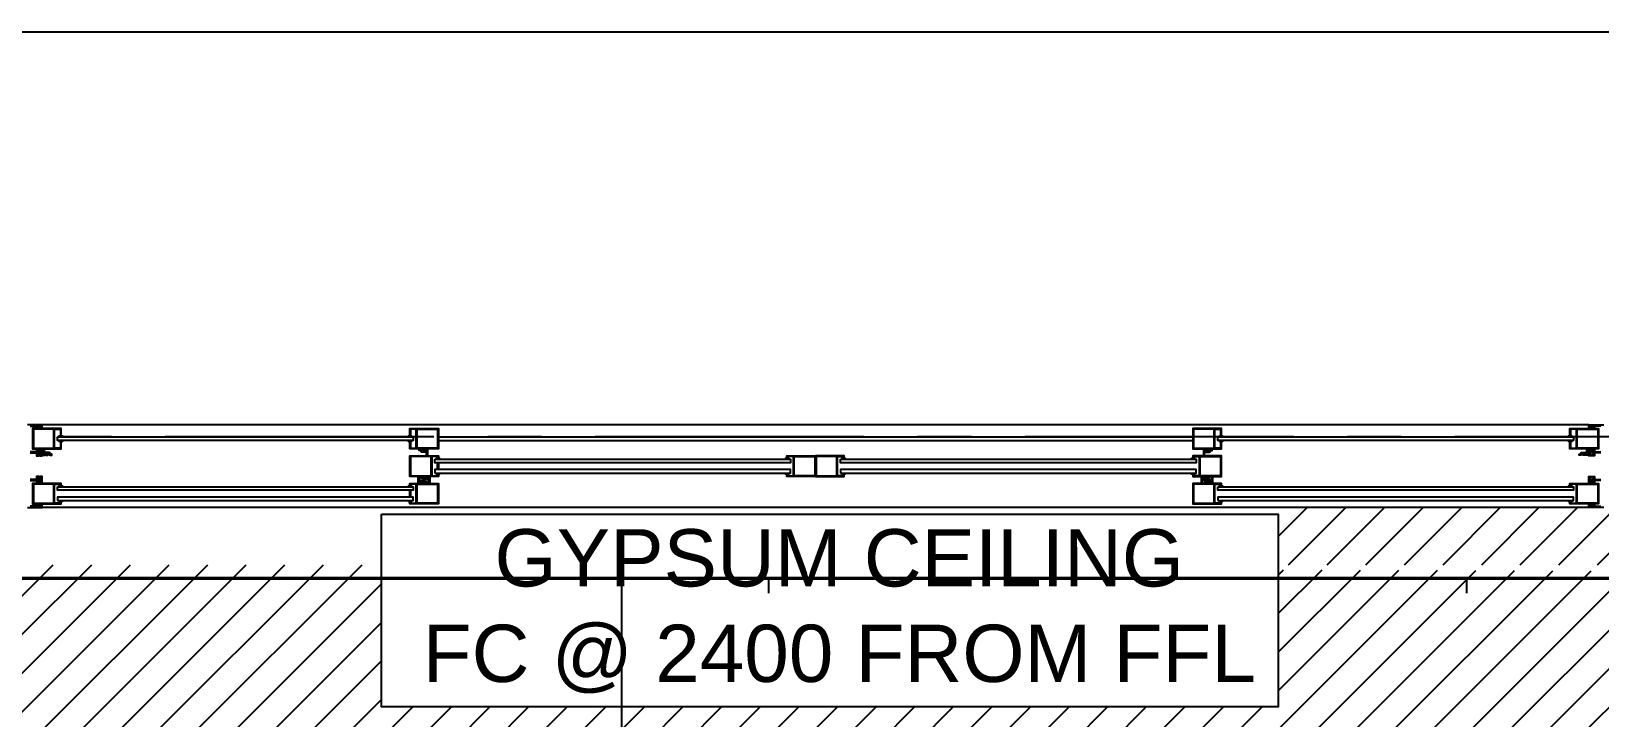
# Model space of a CAD drawing. Header units: millimetres. Extents: x -661525 to 498941, y 282148 to 1359693.
# Drawn here: x -323994 to -321258, y 453536 to 454734 of the extents above; entities that cross this region are included whole.
import ezdxf

# ---------------------------------------------------------------- set-up
doc = ezdxf.new("R2010")
doc.units = ezdxf.units.MM
doc.header["$LTSCALE"] = 2.5
doc.linetypes.add('CENTER', pattern=[2, 1.25, -0.25, 0.25, -0.25])
for name, color, linetype in [('A-ALU-SECTION', 11, 'CONTINUOUS'), ('A-ANNO-DIMS-100', 11, 'CONTINUOUS'), ('A-ANNO-GRID', 5, 'CENTER'), ('A-ELEV', 8, 'CONTINUOUS'), ('A-ELEV-MEDM', 34, 'CONTINUOUS'), ('A-ELEV-THIN', 8, 'CONTINUOUS'), ('A-GLAZ', 5, 'CONTINUOUS'), ('CEILING', 11, 'CONTINUOUS'), ('I-FURN', 14, 'CONTINUOUS'), ('I-SECT', 3, 'CONTINUOUS')]:
    doc.layers.add(name, color=color, linetype=linetype)
doc.styles.add('ROMAND', font='ROMAND')

msp = doc.modelspace()

# ---------------------------------------------------------------- hatches: boundary and pattern name
at = {"layer": 'CEILING', "transparency": 33554607}
h = msp.add_hatch(dxfattribs=at)
h.set_pattern_fill('ANSI31', color=254, scale=15)
h.set_pattern_definition([(45, (-674992.925, 1033030.065), (-33.6759605, 33.6759605), [])])
h.paths.add_polyline_path([(-322689.3, 442555), (-322713.1, 442664.3), (-324225.6, 442334.4), (-324225.6, 442219.9)])
h.paths.add_polyline_path([(-320550.6, 443204.7), (-320550.6, 443291.8), (-324100.6, 443291.8), (-324100.6, 443097.6), (-322584.3, 443097.6), (-322584.3, 442761.1)], flags=0)
h.paths.add_polyline_path([(-319300.6, 445129.8), (-319480.6, 445129.8), (-319480.6, 444175.2), (-319300.6, 444175.2)])
h.paths.add_polyline_path([(-320550.6, 443204.7), (-320550.6, 443291.8), (-324100.6, 443291.8), (-324100.6, 443097.6), (-322584.3, 443097.6), (-322584.3, 442761.1)], flags=16)
h.paths.add_polyline_path([(-324100.6, 442761.1), (-324148.5, 442761.1), (-324148.5, 443097.6), (-324100.6, 443097.6), (-324100.6, 443291.8), (-324225.6, 443291.8), (-324225.6, 442334.4), (-319836.3, 443291.8), (-324100.6, 443291.8), (-324100.6, 443097.6), (-322584.3, 443097.6), (-322584.3, 442761.1), (-324100.6, 442430.3)])
h.paths.add_polyline_path([(-322584.3, 442761.1), (-324100.6, 442761.1), (-324100.6, 442430.3)], flags=17)
h.paths.add_polyline_path([(-320100.6, 445112.1), (-320550.6, 445112.1), (-320550.6, 444175.2), (-320181.9, 444175.2, -0.359988), (-320100.6, 444273.4)])
h.paths.add_polyline_path([(-319480.6, 445129.8), (-320001.6, 445129.8), (-320001.6, 445112.1), (-320081.9, 445112.1), (-320081.9, 444275.2, -0.414214), (-319981.9, 444175.2), (-319480.6, 444175.2)])
h.paths.add_polyline_path([(-319300.6, 444175.2), (-319480.6, 444175.2), (-319480.6, 443438), (-320081.9, 443306.9), (-320081.9, 443291.8), (-319836.6, 443291.8), (-319412.6, 443384.3), (-319412.6, 443665.8), (-319306.6, 443665.8), (-319300.6, 443667.8)])
h.paths.add_polyline_path([(-319480.6, 444175.2), (-319981.9, 444175.2, -0.414214), (-320081.9, 444075.2), (-320081.9, 443306.9), (-319480.6, 443438)])
h.paths.add_polyline_path([(-320100.6, 444077, -0.359988), (-320181.9, 444175.2), (-320550.6, 444175.2), (-320550.6, 443291.8), (-320100.6, 443291.8)])
h.paths.add_polyline_path([(-320550.6, 444175.2), (-320857.1, 444175.2), (-320857.1, 443891.8), (-320857.1, 443291.8), (-320550.6, 443291.8)])
h.paths.add_polyline_path([(-319480.6, 453554.4), (-320100.6, 453554.4), (-320100.6, 453491.8), (-319657.1, 453491.8), (-319657.1, 452891.8), (-319657.1, 452291.8), (-319657.1, 451691.8), (-319657.1, 451091.8), (-319657.1, 450491.8), (-319657.1, 449891.8), (-319657.1, 449291.8), (-319657.1, 448691.8), (-319480.6, 448691.8)])
h.paths.add_polyline_path([(-319300.6, 453554.4), (-319480.6, 453554.4), (-319480.6, 448691.8), (-319300.6, 448691.8), (-319300.6, 448841.8), (-319412.6, 448841.8), (-319412.6, 449465.8), (-319300.6, 449465.8), (-319300.6, 451241.8), (-319412.6, 451241.8), (-319412.6, 451865.8), (-319300.6, 451865.8)])
h.paths.add_polyline_path([(-319480.6, 448691.8), (-319657.1, 448691.8), (-319657.1, 448091.8), (-319657.1, 447491.8), (-319657.1, 446891.8), (-320100.6, 446891.8), (-320100.6, 446360.1), (-319891.1, 446360.1), (-319480.6, 446449.6)])
h.paths.add_polyline_path([(-319300.6, 448691.8), (-319480.6, 448691.8), (-319480.6, 446449.6), (-319891.1, 446360.1), (-319424.6, 446360.1), (-319424.6, 446477.8), (-319300.6, 446477.8)])
h.paths.add_polyline_path([(-320100.6, 446891.8), (-320257.1, 446891.8), (-320550.6, 446891.8), (-320550.6, 446360.1), (-320100.6, 446360.1)])
h.paths.add_polyline_path([(-320550.6, 446891.8), (-320857.1, 446891.8), (-320857.1, 446291.8), (-320857.1, 446149.5), (-320649.6, 446194.7), (-320649.6, 446360.1), (-320550.6, 446360.1)], flags=17)
h.paths.add_polyline_path([(-321237.6, 453903.8), (-321818.3, 453903.8), (-321818.3, 453802.8), (-321237.6, 453802.8)])
h.paths.add_polyline_path([(-320100.6, 453641.8), (-320550.6, 453641.8), (-320550.6, 453554.4), (-320100.6, 453554.4)])
h.paths.add_polyline_path([(-320100.6, 453554.4), (-320550.6, 453554.4), (-320550.6, 453491.8), (-320257.1, 453491.8), (-320100.6, 453491.8)])
h.paths.add_polyline_path([(-319412.6, 454091.8), (-320013.6, 454091.8), (-320013.6, 453903.8), (-319412.6, 453903.8)])
h.paths.add_polyline_path([(-319412.6, 453903.8), (-320013.6, 453903.8), (-320013.6, 453802.8), (-319480.6, 453802.8), (-319480.6, 453554.4), (-319300.6, 453554.4), (-319300.6, 453641.8), (-319412.6, 453641.8)])
h.paths.add_polyline_path([(-319480.6, 453802.8), (-320013.6, 453802.8), (-320013.6, 453641.8), (-320100.6, 453641.8), (-320100.6, 453554.4), (-319480.6, 453554.4)])
h.paths.add_polyline_path([(-324100.6, 453641.8), (-324213.6, 453641.8), (-324213.6, 453554.4), (-324100.6, 453554.4)])
h.paths.add_polyline_path([(-324100.6, 453554.4), (-324213.6, 453554.4), (-324213.6, 451041.8), (-324213.6, 450041.8), (-324213.6, 448791.8), (-324213.6, 448691.8), (-324100.6, 448691.8)])
h.paths.add_polyline_path([(-324100.6, 448691.8), (-324213.6, 448691.8), (-324213.6, 447791.8), (-324213.6, 446691.8), (-324213.6, 445691.8), (-324213.6, 443978.9), (-324218.3, 443291.8), (-324100.6, 443291.8), (-324100.6, 444981.8), (-323857.1, 445034.9), (-323857.1, 445091.8), (-323857.1, 445495.4), (-324100.6, 445442.3)])
h.paths.add_polyline_path([(-323382.6, 453802.8), (-324013.6, 453802.8), (-324013.6, 453641.8), (-324100.6, 453641.8), (-324100.6, 445442.3), (-323857.1, 445495.4), (-323857.1, 445691.8), (-323857.1, 446291.8), (-323857.1, 446891.8), (-323857.1, 447491.8), (-323857.1, 448091.8), (-323857.1, 448691.8), (-323857.1, 449291.8), (-323857.1, 449891.8), (-323857.1, 450491.8), (-323857.1, 451091.8), (-323857.1, 451691.8), (-323857.1, 452291.8), (-323857.1, 452891.8), (-323857.1, 453491.8), (-323257.1, 453491.8), (-322657.1, 453491.8), (-322057.1, 453491.8), (-321457.1, 453491.8), (-320857.1, 453491.8), (-320550.6, 453491.8), (-320550.6, 453641.8), (-320637.6, 453641.8), (-320637.6, 453791.8), (-321237.6, 453791.8), (-321818.3, 453794.1), (-321818.3, 453554.4), (-323382.6, 453554.4)])
h.paths.add_polyline_path([(-324687.6, 442945.1, -0.380122), (-324787, 443033.3), (-326282.3, 442856.4, -0.449147), (-326381.6, 442744.6), (-326381.6, 442604.4), (-325939.2, 442604.4), (-325939.2, 442267.9), (-326381.6, 442267.9), (-326381.6, 441932.8), (-324687.6, 442302.3)])
h.paths.add_polyline_path([(-324687.6, 443978.9), (-326381.6, 443978.9), (-326381.6, 442944.6, -0.380122), (-326282.3, 442856.4), (-324787, 443033.3, -0.449147), (-324687.6, 443145.1)])
h.paths.add_polyline_path([(-324587.6, 443045.1, -0.414214), (-324687.6, 442945.1), (-324687.6, 442302.3), (-324550.6, 442332.2)])
h.paths.add_polyline_path([(-324237.6, 443098.3), (-324550.6, 443061.3), (-324550.6, 442332.2), (-324687.6, 442302.3), (-324687.6, 442119.1), (-324237.6, 442217.2)])
h.paths.add_polyline_path([(-324237.6, 443978.9), (-324550.6, 443978.9), (-324550.6, 443061.3), (-324237.6, 443098.3)])
h.paths.add_polyline_path([(-324550.6, 443978.9), (-324687.6, 443978.9), (-324687.6, 443145.1, -0.380122), (-324588.3, 443056.8), (-324550.6, 443061.3)])
h.paths.add_polyline_path([(-328075.6, 443978.9), (-328100.6, 443990.9), (-328100.6, 441557.9), (-328075.6, 441494.8)])
h.paths.add_polyline_path([(-328100.6, 443978.9), (-328525.6, 443978.9), (-328525.6, 443478.9), (-328525.6, 442590.9), (-328175, 442632.4, -0.375232), (-328100.6, 442741)])
h.paths.add_polyline_path([(-326381.6, 443978.9), (-328015.1, 443978.9), (-328075.6, 443978.9), (-328075.6, 442744.2, -0.380122), (-327976.3, 442655.9), (-326481, 442832.9, -0.449147), (-326381.6, 442944.6)])
h.paths.add_polyline_path([(-327503.4, 442604.4), (-326381.6, 442604.4), (-326381.6, 442744.6, -0.380122), (-326481, 442832.9), (-327976.3, 442655.9, -0.449147), (-328075.6, 442544.2), (-328075.6, 441563.3), (-326381.6, 441932.8), (-326381.6, 442267.9), (-327503.4, 442267.9)])
h.paths.add_polyline_path([(-328100.6, 442547.3, -0.309428), (-328175, 442632.4), (-328525.6, 442590.9), (-328525.6, 441702.9), (-328525.6, 441396.6), (-328075.6, 441494.8), (-328075.6, 441563.3), (-328100.6, 441557.9)])
h.paths.add_polyline_path([(-328307.1, 441885.2), (-328307.1, 442103.2), (-328461.7, 442103.2), (-328461.7, 441885.2)], flags=24)
h.paths.add_polyline_path([(-328405, 443413.5), (-328192.6, 443413.5), (-328192.6, 443568), (-328405, 443568)], flags=24)
h.paths.add_polyline_path([(-328307.1, 443176.3), (-328307.1, 443394.3), (-328461.7, 443394.3), (-328461.7, 443176.3)], flags=24)
h.paths.add_polyline_path([(-327337.2, 443415.7), (-327119.2, 443415.7), (-327119.2, 443570.3), (-327337.2, 443570.3)], flags=24)
h.paths.add_polyline_path([(-324567, 443413.5), (-324354.6, 443413.5), (-324354.6, 443568), (-324567, 443568)], flags=9)
h.paths.add_polyline_path([(-324137.1, 449489), (-323924.8, 449489), (-323924.8, 449643.6), (-324137.1, 449643.6)], flags=9)
h.paths.add_polyline_path([(-321013.4, 453536), (-321013.4, 453748.3), (-321168, 453748.3), (-321168, 453536)], flags=24)
h.paths.add_polyline_path([(-320578.1, 444366.7), (-320360.1, 444366.7), (-320360.1, 444521.3), (-320578.1, 444521.3)], flags=9)
h.paths.add_polyline_path([(-320857.1, 446149.5), (-320857.1, 444175.2), (-320550.6, 444175.2), (-320550.6, 445112.1), (-320649.6, 445112.1), (-320649.6, 446194.7)])
h.paths.add_polyline_path([(-321012.8, 443101.6), (-321012.8, 443209), (-321167.3, 443209), (-321167.3, 443101.6)], flags=8)

# ---------------------------------------------------------------- linework, layer by layer
at = {"layer": 'A-ALU-SECTION', "color": 254}
for points in [[(-323941.6, 454018.5), (-323943, 454018.5), (-323943, 454006.2), (-323953, 454006.2), (-323953, 454039.4), (-323943, 454039.4), (-323943, 454027.1), (-323941.6, 454027.1), (-323941.6, 454040.8), (-323991.6, 454040.8), (-323991.6, 454004.8), (-323972.8, 454004.8), (-323972.8, 453993.8), (-323969.6, 453993.8), (-323969.6, 453995.6), (-323971, 453995.6), (-323971, 453996.8), (-323966.6, 453996.8), (-323966.6, 453995.6), (-323967.6, 453995.6), (-323967.6, 453993.8), (-323964.8, 453993.8), (-323964.8, 453996.8), (-323963.2, 453996.8), (-323961.2, 453993.8), (-323957.9, 453993.8), (-323957.9, 453995.6), (-323960.2, 453995.6), (-323962.2, 453998.6), (-323971, 453998.6), (-323971, 454004.8), (-323941.6, 454004.8), (-323941.6, 454018.5)], [(-323954.4, 454039.4), (-323990.2, 454039.4), (-323990.2, 454006.2), (-323954.4, 454006.2), (-323954.4, 454039.4)], [(-323333.6, 454018.5), (-323332.2, 454018.5), (-323332.2, 454006.2), (-323322.2, 454006.2), (-323322.2, 454039.4), (-323332.2, 454039.4), (-323332.2, 454027.1), (-323333.6, 454027.1), (-323333.6, 454040.8), (-323283.6, 454040.8), (-323283.6, 454004.8), (-323333.6, 454004.8), (-323333.6, 454018.5)], [(-323320.8, 454039.4), (-323285, 454039.4), (-323285, 454006.2), (-323320.8, 454006.2), (-323320.8, 454039.4)], [(-321917.6, 454018.5), (-321919, 454018.5), (-321919, 454006.2), (-321929, 454006.2), (-321929, 454039.4), (-321919, 454039.4), (-321919, 454027.1), (-321917.6, 454027.1), (-321917.6, 454040.8), (-321967.6, 454040.8), (-321967.6, 454004.8), (-321917.6, 454004.8), (-321917.6, 454018.5)], [(-321930.4, 454039.4), (-321966.2, 454039.4), (-321966.2, 454006.2), (-321930.4, 454006.2), (-321930.4, 454039.4)], [(-321309.6, 454018.5), (-321308.2, 454018.5), (-321308.2, 454006.2), (-321298.2, 454006.2), (-321298.2, 454039.4), (-321308.2, 454039.4), (-321308.2, 454027.1), (-321309.6, 454027.1), (-321309.6, 454040.8), (-321259.6, 454040.8), (-321259.6, 454004.8), (-321278.4, 454004.8), (-321278.4, 453993.8), (-321281.6, 453993.8), (-321281.6, 453995.6), (-321280.2, 453995.6), (-321280.2, 453996.8), (-321284.6, 453996.8), (-321284.6, 453995.6), (-321283.6, 453995.6), (-321283.6, 453993.8), (-321286.4, 453993.8), (-321286.4, 453996.8), (-321288.1, 453996.8), (-321290.1, 453993.8), (-321293.3, 453993.8), (-321293.3, 453995.6), (-321291.1, 453995.6), (-321289.1, 453998.6), (-321280.2, 453998.6), (-321280.2, 454004.8), (-321309.6, 454004.8), (-321309.6, 454018.5)], [(-321296.8, 454039.4), (-321261, 454039.4), (-321261, 454006.2), (-321296.8, 454006.2), (-321296.8, 454039.4)], [(-323283.6, 453988.1), (-323285, 453988.1), (-323285, 453991.4), (-323295, 453991.4), (-323295, 453958.2), (-323285, 453958.2), (-323285, 453961.4), (-323283.6, 453961.4), (-323283.6, 453956.8), (-323316.9, 453956.8), (-323316.9, 453950.6), (-323308.1, 453950.6), (-323306.1, 453947.6), (-323303.8, 453947.6), (-323303.8, 453945.8), (-323307.1, 453945.8), (-323309.1, 453948.8), (-323310.7, 453948.8), (-323310.7, 453945.8), (-323313.5, 453945.8), (-323313.5, 453947.6), (-323312.5, 453947.6), (-323312.5, 453948.8), (-323316.9, 453948.8), (-323316.9, 453947.6), (-323315.5, 453947.6), (-323315.5, 453945.8), (-323318.7, 453945.8), (-323318.7, 453956.8), (-323333.6, 453956.8), (-323333.6, 453992.8), (-323304.2, 453992.8), (-323304.2, 453999), (-323313.1, 453999), (-323315.1, 454002), (-323317.3, 454002), (-323317.3, 454003.8), (-323314.1, 454003.8), (-323312.1, 454000.8), (-323310.4, 454000.8), (-323310.4, 454003.8), (-323307.6, 454003.8), (-323307.6, 454002), (-323308.6, 454002), (-323308.6, 454000.8), (-323304.2, 454000.8), (-323304.2, 454002), (-323305.6, 454002), (-323305.6, 454003.8), (-323302.4, 454003.8), (-323302.4, 453992.8), (-323283.6, 453992.8), (-323283.6, 453988.1)], [(-323296.4, 453991.4), (-323332.2, 453991.4), (-323332.2, 453958.2), (-323296.4, 453958.2), (-323296.4, 453991.4)], [(-322675.6, 453961.5), (-322674.2, 453961.5), (-322674.2, 453958.2), (-322664.2, 453958.2), (-322664.2, 453991.4), (-322674.2, 453991.4), (-322674.2, 453988.1), (-322675.6, 453988.1), (-322675.6, 453992.8), (-322625.6, 453992.8), (-322625.6, 453956.8), (-322675.6, 453956.8), (-322675.6, 453961.5)], [(-322662.8, 453991.4), (-322627, 453991.4), (-322627, 453958.2), (-322662.8, 453958.2), (-322662.8, 453991.4)], [(-322575.6, 453961.5), (-322577, 453961.5), (-322577, 453958.2), (-322587, 453958.2), (-322587, 453991.4), (-322577, 453991.4), (-322577, 453988.1), (-322575.6, 453988.1), (-322575.6, 453992.8), (-322625.6, 453992.8), (-322625.6, 453956.8), (-322575.6, 453956.8), (-322575.6, 453961.5)], [(-322588.4, 453991.4), (-322624.2, 453991.4), (-322624.2, 453958.2), (-322588.4, 453958.2), (-322588.4, 453991.4)], [(-321967.6, 453988.1), (-321966.2, 453988.1), (-321966.2, 453991.4), (-321956.2, 453991.4), (-321956.2, 453958.2), (-321966.2, 453958.2), (-321966.2, 453961.5), (-321967.6, 453961.5), (-321967.6, 453956.8), (-321934.4, 453956.8), (-321934.4, 453950.6), (-321943.2, 453950.6), (-321945.2, 453947.6), (-321947.5, 453947.6), (-321947.5, 453945.8), (-321944.2, 453945.8), (-321942.2, 453948.8), (-321940.6, 453948.8), (-321940.6, 453945.8), (-321937.8, 453945.8), (-321937.8, 453947.6), (-321938.8, 453947.6), (-321938.8, 453948.8), (-321934.4, 453948.8), (-321934.4, 453947.6), (-321935.8, 453947.6), (-321935.8, 453945.8), (-321932.6, 453945.8), (-321932.6, 453956.8), (-321917.6, 453956.8), (-321917.6, 453992.8), (-321947, 453992.8), (-321947, 453999), (-321938.2, 453999), (-321936.2, 454002), (-321933.9, 454002), (-321933.9, 454003.8), (-321937.2, 454003.8), (-321939.2, 454000.8), (-321940.8, 454000.8), (-321940.8, 454003.8), (-321943.6, 454003.8), (-321943.6, 454002), (-321942.6, 454002), (-321942.6, 454000.8), (-321947, 454000.8), (-321947, 454002), (-321945.6, 454002), (-321945.6, 454003.8), (-321948.8, 454003.8), (-321948.8, 453992.8), (-321967.6, 453992.8), (-321967.6, 453988.1)], [(-321954.8, 453991.4), (-321919, 453991.4), (-321919, 453958.2), (-321954.8, 453958.2), (-321954.8, 453991.4)], [(-323941.6, 453913.5), (-323943, 453913.5), (-323943, 453910.2), (-323953, 453910.2), (-323953, 453943.4), (-323943, 453943.4), (-323943, 453940.1), (-323941.6, 453940.1), (-323941.6, 453944.8), (-323991.6, 453944.8), (-323991.6, 453908.8), (-323941.6, 453908.8), (-323941.6, 453913.5)], [(-323954.4, 453943.4), (-323990.2, 453943.4), (-323990.2, 453910.2), (-323954.4, 453910.2), (-323954.4, 453943.4)], [(-323333.6, 453913.5), (-323332.2, 453913.5), (-323332.2, 453910.2), (-323322.2, 453910.2), (-323322.2, 453943.4), (-323332.2, 453943.4), (-323332.2, 453940.1), (-323333.6, 453940.1), (-323333.6, 453944.8), (-323300.4, 453944.8), (-323300.4, 453951), (-323309.2, 453951), (-323311.2, 453954), (-323313.5, 453954), (-323313.5, 453955.8), (-323310.2, 453955.8), (-323308.2, 453952.8), (-323306.6, 453952.8), (-323306.6, 453955.8), (-323303.8, 453955.8), (-323303.8, 453954), (-323304.8, 453954), (-323304.8, 453952.8), (-323300.4, 453952.8), (-323300.4, 453954), (-323301.8, 453954), (-323301.8, 453955.8), (-323298.6, 453955.8), (-323298.6, 453944.8), (-323283.6, 453944.8), (-323283.6, 453908.8), (-323333.6, 453908.8), (-323333.6, 453913.5)], [(-323333.6, 453913.5), (-323332.2, 453913.5), (-323332.2, 453910.2), (-323322.2, 453910.2), (-323322.2, 453943.4), (-323332.2, 453943.4), (-323332.2, 453940.1), (-323333.6, 453940.1), (-323333.6, 453944.8), (-323283.6, 453944.8), (-323283.6, 453908.8), (-323333.6, 453908.8), (-323333.6, 453913.5)], [(-323320.8, 453943.4), (-323285, 453943.4), (-323285, 453910.2), (-323320.8, 453910.2), (-323320.8, 453943.4)], [(-321917.6, 453913.5), (-321919, 453913.5), (-321919, 453910.2), (-321929, 453910.2), (-321929, 453943.4), (-321919, 453943.4), (-321919, 453940.1), (-321917.6, 453940.1), (-321917.6, 453944.8), (-321950.9, 453944.8), (-321950.9, 453951), (-321942.1, 453951), (-321940.1, 453954), (-321937.8, 453954), (-321937.8, 453955.8), (-321941.1, 453955.8), (-321943.1, 453952.8), (-321944.7, 453952.8), (-321944.7, 453955.8), (-321947.5, 453955.8), (-321947.5, 453954), (-321946.5, 453954), (-321946.5, 453952.8), (-321950.9, 453952.8), (-321950.9, 453954), (-321949.5, 453954), (-321949.5, 453955.8), (-321952.7, 453955.8), (-321952.7, 453944.8), (-321967.6, 453944.8), (-321967.6, 453908.8), (-321917.6, 453908.8), (-321917.6, 453913.5)], [(-321930.4, 453943.4), (-321966.2, 453943.4), (-321966.2, 453910.2), (-321930.4, 453910.2), (-321930.4, 453943.4)], [(-321309.6, 453913.5), (-321308.2, 453913.5), (-321308.2, 453910.2), (-321298.2, 453910.2), (-321298.2, 453943.4), (-321308.2, 453943.4), (-321308.2, 453940.1), (-321309.6, 453940.1), (-321309.6, 453944.8), (-321259.6, 453944.8), (-321259.6, 453908.8), (-321309.6, 453908.8), (-321309.6, 453913.5)], [(-321296.8, 453943.4), (-321261, 453943.4), (-321261, 453910.2), (-321296.8, 453910.2), (-321296.8, 453943.4)]]:
    msp.add_lwpolyline(points, dxfattribs=at)
for points in [[(-323947.9, 454025.8), (-323327.4, 454025.8), (-323327.4, 454019.8), (-323947.9, 454019.8)], [(-321923.9, 454025.8), (-321303.4, 454025.8), (-321303.4, 454019.8), (-321923.9, 454019.8)], [(-323283.6, 453968.8), (-323285, 453968.8), (-323285, 453980.8), (-323283.6, 453980.8)], [(-323332.2, 453920.8), (-323333.6, 453920.8), (-323333.6, 453932.8), (-323332.2, 453932.8)]]:
    msp.add_lwpolyline(points, close=True, dxfattribs=at)
at = {"layer": 'A-ANNO-DIMS-100', "color": 254}
msp.add_lwpolyline([(-327559.3, 440920.5), (-326225.6, 440920.5), (-317766.3, 440920.5), (-317766.3, 455732.8), (-329125.6, 455732.8), (-329125.6, 454732.8), (-318770.6, 454732.8), (-318770.6, 442866.2), (-328155.6, 440788.5)], dxfattribs=at)
at = {"layer": 'A-ANNO-GRID', "color": 252, "ltscale": 150}
msp.add_line((-399510, 454026.8), (-318617.7, 454026.8), dxfattribs=at)
at = {"layer": 'A-ELEV', "color": 254}
msp.add_line((-343995.6, 454732.8), (-320655.6, 454732.8), dxfattribs=at)
msp.add_lwpolyline([(-321225.6, 453790.8), (-321225.6, 453777.8), (-324013.6, 453777.8)], dxfattribs=at)
at = {"layer": 'A-ELEV'}
msp.add_lwpolyline([(-321223, 453792.8), (-321223, 453779.8), (-324011, 453779.8)], dxfattribs=at)
at = {"layer": 'A-ELEV-MEDM', "color": 254}
for centre, start, end in [((-323945, 454025.8), 359.7081, 180.2928), ((-323945, 454019.8), 179.7072, 0.2919), ((-323942.3, 454025.8), 359.1234, 180.8775), ((-323942.3, 454019.8), 179.1225, 0.8766), ((-323939.7, 454025.8), 359.1234, 180.8775), ((-323939.7, 454019.8), 179.1225, 0.8766), ((-323335.6, 454025.8), 359.1225, 180.8766), ((-323335.6, 454019.8), 179.1234, 0.8775), ((-323332.9, 454025.8), 359.1225, 180.8766), ((-323332.9, 454019.8), 179.1234, 0.8775), ((-323330.3, 454025.8), 359.7072, 180.2919), ((-323330.3, 454019.8), 179.7081, 0.2928), ((-321921, 454025.8), 359.7081, 180.2928), ((-321921, 454019.8), 179.7072, 0.2919), ((-321918.3, 454025.8), 359.1234, 180.8775), ((-321918.3, 454019.8), 179.1225, 0.8766), ((-321915.7, 454025.8), 359.1234, 180.8775), ((-321915.7, 454019.8), 179.1225, 0.8766), ((-321311.6, 454025.8), 359.1225, 180.8766), ((-321311.6, 454019.8), 179.1234, 0.8775), ((-321308.9, 454025.8), 359.1225, 180.8766), ((-321308.9, 454019.8), 179.1234, 0.8775), ((-321306.3, 454025.8), 359.7072, 180.2919), ((-321306.3, 454019.8), 179.7081, 0.2928), ((-323287, 453986.8), 359.7072, 180.2919), ((-323284.3, 453986.8), 359.1225, 180.8766), ((-323281.7, 453986.8), 359.1225, 180.8766), ((-322677.6, 453986.8), 359.1234, 180.8775), ((-322674.9, 453986.8), 359.1234, 180.8775), ((-322672.3, 453986.8), 359.7081, 180.2928), ((-322579, 453986.8), 359.7072, 180.2919), ((-322576.3, 453986.8), 359.1225, 180.8766), ((-322573.7, 453986.8), 359.1225, 180.8766), ((-321969.6, 453986.8), 359.1234, 180.8775), ((-321966.9, 453986.8), 359.1234, 180.8775), ((-321964.3, 453986.8), 359.7081, 180.2928), ((-323287, 453962.8), 179.7072, 0.2919), ((-323284.3, 453962.8), 179.1225, 0.8766), ((-323281.7, 453962.8), 179.1225, 0.8766), ((-322677.6, 453962.8), 179.1234, 0.8775), ((-322674.9, 453962.8), 179.1234, 0.8775), ((-322672.3, 453962.8), 179.7081, 0.2928), ((-322579, 453962.8), 179.7072, 0.2919), ((-322576.3, 453962.8), 179.1225, 0.8766), ((-322573.7, 453962.8), 179.1225, 0.8766), ((-321969.6, 453962.8), 179.1234, 0.8775), ((-321966.9, 453962.8), 179.1234, 0.8775), ((-321964.3, 453962.8), 179.7081, 0.2928), ((-323945, 453938.8), 359.7072, 180.2919), ((-323942.3, 453938.8), 359.1225, 180.8766), ((-323939.7, 453938.8), 359.1225, 180.8766), ((-323335.6, 453938.8), 359.1234, 180.8775), ((-323332.9, 453938.8), 359.1234, 180.8775), ((-323330.3, 453938.8), 359.7081, 180.2928), ((-321921, 453938.8), 359.7072, 180.2919), ((-321918.3, 453938.8), 359.1225, 180.8766), ((-321915.7, 453938.8), 359.1225, 180.8766), ((-321311.6, 453938.8), 359.1234, 180.8775), ((-321308.9, 453938.8), 359.1234, 180.8775), ((-321306.3, 453938.8), 359.7081, 180.2928), ((-323945, 453914.8), 179.7072, 0.2919), ((-323942.3, 453914.8), 179.1225, 0.8766), ((-323939.7, 453914.8), 179.1225, 0.8766), ((-323335.6, 453914.8), 179.1234, 0.8775), ((-323332.9, 453914.8), 179.1234, 0.8775), ((-323330.3, 453914.8), 179.7081, 0.2928), ((-321921, 453914.8), 179.7072, 0.2919), ((-321918.3, 453914.8), 179.1225, 0.8766), ((-321915.7, 453914.8), 179.1225, 0.8766), ((-321311.6, 453914.8), 179.1234, 0.8775), ((-321308.9, 453914.8), 179.1234, 0.8775), ((-321306.3, 453914.8), 179.7081, 0.2928)]:
    msp.add_arc(centre, 1.34, start, end, dxfattribs=at)
at = {"layer": 'A-ELEV-THIN', "color": 254}
for p, q in [((-321276.6, 454046.8), (-323974.6, 454046.8)), ((-323283.6, 454025.8), (-321967.6, 454025.8)), ((-323283.6, 454019.8), (-321967.6, 454019.8)), ((-321276.6, 453902.8), (-323974.6, 453902.8))]:
    msp.add_line(p, q, dxfattribs=at)
at = {"layer": 'A-GLAZ', "color": 254}
for points in [[(-323289.9, 453986.8), (-322669.4, 453986.8), (-322669.4, 453980.8), (-323289.9, 453980.8)], [(-322581.9, 453986.8), (-321961.4, 453986.8), (-321961.4, 453980.8), (-322581.9, 453980.8)], [(-323289.9, 453962.8), (-322669.4, 453962.8), (-322669.4, 453968.8), (-323289.9, 453968.8)], [(-322581.9, 453962.8), (-321961.4, 453962.8), (-321961.4, 453968.8), (-322581.9, 453968.8)], [(-323947.9, 453938.8), (-323327.4, 453938.8), (-323327.4, 453932.8), (-323947.9, 453932.8)], [(-321923.9, 453938.8), (-321303.4, 453938.8), (-321303.4, 453932.8), (-321923.9, 453932.8)], [(-323947.9, 453914.8), (-323327.4, 453914.8), (-323327.4, 453920.8), (-323947.9, 453920.8)], [(-321923.9, 453914.8), (-321303.4, 453914.8), (-321303.4, 453920.8), (-321923.9, 453920.8)]]:
    msp.add_lwpolyline(points, close=True, dxfattribs=at)
at = {"layer": 'CEILING', "color": 1}
msp.add_lwpolyline([(-323382.6, 453890.9), (-321818.3, 453890.9), (-321818.3, 453554.4), (-323382.6, 453554.4)], close=True, dxfattribs=at)
at = {"layer": 'I-FURN', "color": 254}
for p, q in [((-322964.1, 453777.8), (-322964.1, 452877.8)), ((-322707.9, 453777.9), (-322707.9, 453752.9)), ((-321489.7, 453777.9), (-321489.7, 453752.9))]:
    msp.add_line(p, q, dxfattribs=at)
at = {"layer": 'I-SECT', "color": 254}
for points in [[(-323995.6, 454044.8), (-323984.6, 454044.8), (-323984.6, 454040.8), (-323980.6, 454040.8), (-323980.6, 454042.8), (-323982.6, 454042.8), (-323982.6, 454044.8), (-323976.6, 454044.8), (-323976.6, 454042.8), (-323978.6, 454042.8), (-323978.6, 454040.8), (-323974.6, 454040.8), (-323974.6, 454046.8), (-324000.6, 454046.8)], [(-321255.6, 454044.8), (-321266.6, 454044.8), (-321266.6, 454040.8), (-321270.6, 454040.8), (-321270.6, 454042.8), (-321268.6, 454042.8), (-321268.6, 454044.8), (-321274.6, 454044.8), (-321274.6, 454042.8), (-321272.6, 454042.8), (-321272.6, 454040.8), (-321276.6, 454040.8), (-321276.6, 454046.8), (-321250.6, 454046.8)], [(-323995.6, 453997.8), (-323984.6, 453997.8), (-323984.6, 453992.8), (-323980.6, 453992.8), (-323980.6, 453994.8), (-323982.6, 453994.8), (-323982.6, 453997.8), (-323976.6, 453997.8), (-323976.6, 453994.8), (-323978.6, 453994.8), (-323978.6, 453992.8), (-323974.6, 453992.8), (-323974.6, 454004.8), (-323978.6, 454004.8), (-323978.6, 454002.8), (-323976.6, 454002.8), (-323976.6, 453999.8), (-323982.6, 453999.8), (-323982.6, 454002.8), (-323980.6, 454002.8), (-323980.6, 454004.8), (-323984.6, 454004.8), (-323984.6, 453999.8), (-323995.6, 453999.8)], [(-321255.6, 453997.8), (-321266.6, 453997.8), (-321266.6, 453992.8), (-321270.6, 453992.8), (-321270.6, 453994.8), (-321268.6, 453994.8), (-321268.6, 453997.8), (-321274.6, 453997.8), (-321274.6, 453994.8), (-321272.6, 453994.8), (-321272.6, 453992.8), (-321276.6, 453992.8), (-321276.6, 454004.8), (-321272.6, 454004.8), (-321272.6, 454002.8), (-321274.6, 454002.8), (-321274.6, 453999.8), (-321268.6, 453999.8), (-321268.6, 454002.8), (-321270.6, 454002.8), (-321270.6, 454004.8), (-321266.6, 454004.8), (-321266.6, 453999.8), (-321255.6, 453999.8)], [(-323995.6, 453949.8), (-323984.6, 453949.8), (-323984.6, 453944.8), (-323980.6, 453944.8), (-323980.6, 453946.8), (-323982.6, 453946.8), (-323982.6, 453949.8), (-323976.6, 453949.8), (-323976.6, 453946.8), (-323978.6, 453946.8), (-323978.6, 453944.8), (-323974.6, 453944.8), (-323974.6, 453956.8), (-323978.6, 453956.8), (-323978.6, 453954.8), (-323976.6, 453954.8), (-323976.6, 453951.8), (-323982.6, 453951.8), (-323982.6, 453954.8), (-323980.6, 453954.8), (-323980.6, 453956.8), (-323984.6, 453956.8), (-323984.6, 453951.8), (-323995.6, 453951.8)], [(-321255.6, 453949.8), (-321266.6, 453949.8), (-321266.6, 453944.8), (-321270.6, 453944.8), (-321270.6, 453946.8), (-321268.6, 453946.8), (-321268.6, 453949.8), (-321274.6, 453949.8), (-321274.6, 453946.8), (-321272.6, 453946.8), (-321272.6, 453944.8), (-321276.6, 453944.8), (-321276.6, 453956.8), (-321272.6, 453956.8), (-321272.6, 453954.8), (-321274.6, 453954.8), (-321274.6, 453951.8), (-321268.6, 453951.8), (-321268.6, 453954.8), (-321270.6, 453954.8), (-321270.6, 453956.8), (-321266.6, 453956.8), (-321266.6, 453951.8), (-321255.6, 453951.8)], [(-324000.6, 453902.8), (-323974.6, 453902.8), (-323974.6, 453908.8), (-323978.6, 453908.8), (-323978.6, 453906.8), (-323976.6, 453906.8), (-323976.6, 453904.8), (-323982.6, 453904.8), (-323982.6, 453906.8), (-323980.6, 453906.8), (-323980.6, 453908.8), (-323984.6, 453908.8), (-323984.6, 453904.8), (-323995.6, 453904.8)], [(-321250.6, 453902.8), (-321276.6, 453902.8), (-321276.6, 453908.8), (-321272.6, 453908.8), (-321272.6, 453906.8), (-321274.6, 453906.8), (-321274.6, 453904.8), (-321268.6, 453904.8), (-321268.6, 453906.8), (-321270.6, 453906.8), (-321270.6, 453908.8), (-321266.6, 453908.8), (-321266.6, 453904.8), (-321255.6, 453904.8)]]:
    msp.add_lwpolyline(points, dxfattribs=at)

# ---------------------------------------------------------------- texts
at = {"layer": 'CEILING', "color": 0, "ltscale": 0.5, "insert": (-321272.3, 453721.4), "char_height": 100, "width": 2623.643, "attachment_point": 6, "style": 'ROMAND'}
msp.add_mtext('\\A1;\\pxqc;{\\f@Arial Unicode MS|b0|i0|c0|p34;\\C1;GYPSUM CEILING\\PFC @ 2400 FROM FFL}', dxfattribs=at)

doc.saveas('drawing.dxf')
